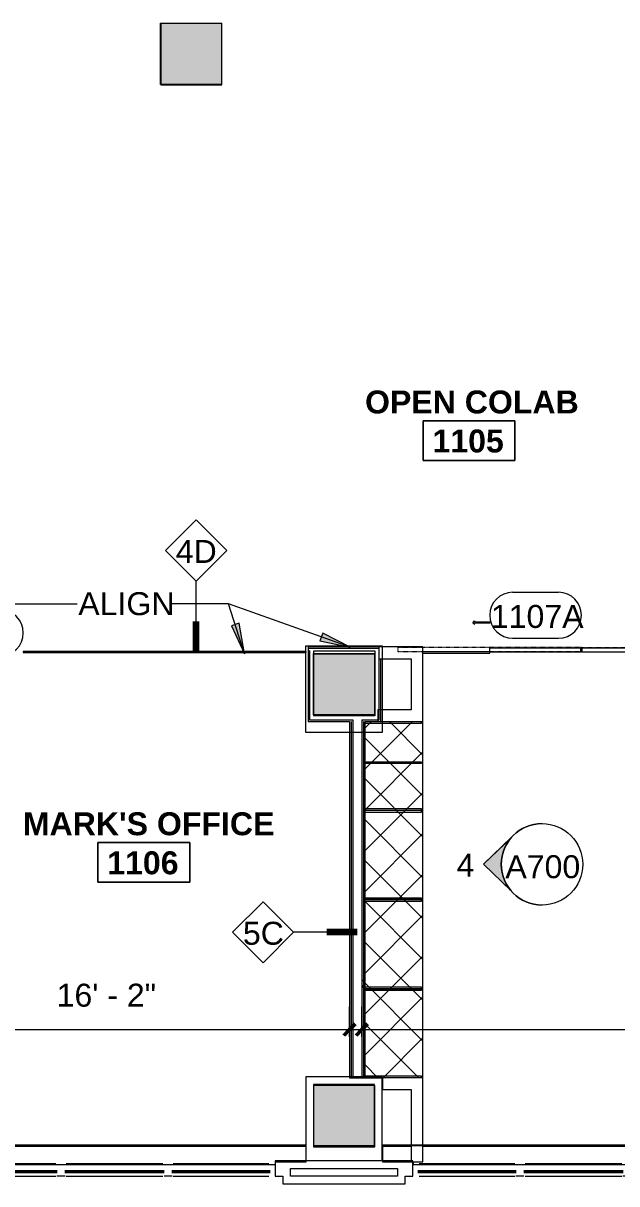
# Model space of a CAD drawing. Header units: inches. Extents: x 920 to 3142, y -796 to 870.
# Drawn here: x 2251.7 to 2484.5, y -761.8 to -306.5 of the extents above; entities that cross this region are included whole.
import ezdxf
from ezdxf.xclip import XClip

# ---------------------------------------------------------------- set-up
doc = ezdxf.new("R2010")
doc.units = ezdxf.units.IN
doc.header["$MEASUREMENT"] = 0
doc.header["$XCLIPFRAME"] = 2
doc.linetypes.add('L1$0$2DASHES', pattern=[163.199999, 71.999999, -24, 9.6, -24, 9.6, -24])
doc.linetypes.add('X2$0$Dash 1_16_', pattern=[0.125, 0.0625, -0.0625])
doc.layers.add('L1$0$A-Anno-Revs-FinF', color=181, linetype='Continuous')
doc.layers.add('L1$0$GLZ_GLAZING', color=7, linetype='Continuous')
for name, color, linetype, lineweight in [('L1$0$ArchiCAD Windows_Pen_No__4', 4, 'Continuous', 9), ('L1$0$BB Columns_Pen_No__3', 7, 'Continuous', 20), ('L1$0$BB Columns_Pen_No__7', 7, 'Continuous', 20), ('L1$0$BB Columns_Pen_No__95', 8, 'Continuous', 20), ('L1$0$BB Shell_Pen_No__100', 7, 'Continuous', 20), ('X2$0$18_0109_REV_dwg _7_', 8, 'Continuous', 9), ('X2$0$A-ANNO-DIMS', 211, 'Continuous', 9), ('X2$0$A-ANNO-DIMS-96', 211, 'Continuous', 9), ('X2$0$A-AREA-IDEN', 2, 'Continuous', 9), ('X2$0$A-DETL-GENF', 92, 'Continuous', 9), ('X2$0$A-DOOR', 31, 'Continuous', 13), ('X2$0$A-DOOR-IDEN', 31, 'Continuous', 9), ('X2$0$A-WALL', 113, 'Continuous', 9), ('X2$0$A-WALL-IDEN', 211, 'Continuous', 9), ('X2$0$A-WALL-PATT', 111, 'Continuous', 13), ('X2$0$G-ANNO-SYMB', 111, 'Continuous', 9), ('X2$0$G-ANNO-TEXT', 231, 'Continuous', 9), ('X2$0$I-WALL', 2, 'Continuous', 9), ('X2$0$Q-CASE', 31, 'Continuous', 9), ('X2$0$S-COLS', 52, 'Continuous', 9)]:
    doc.layers.add(name, color=color, linetype=linetype, lineweight=lineweight)
doc.styles.add('X2$0$Arial', font='arial.ttf', dxfattribs={"height": 9})
doc.styles.add('X2$0$Swis721 Lt BT', font='swissl.ttf', dxfattribs={"height": 9})
doc.styles.add('X2$0$Swis721 Lt BT_B', font='', dxfattribs={"height": 9})
doc.styles.get('X2$0$Swis721 Lt BT_B').set_extended_font_data('Swis721 Lt BT', bold=True)
doc.dimstyles.new('X2$0$OTJ_-_3_32__Linear__1_2__Tolerance', dxfattribs={"dimscale": 12, "dimtxt": 9.497835, "dimasz": 0.375, "dimexe": 0.75, "dimexo": 0.5, "dimgap": 0.5, "dimtad": 1, "dimdec": 1, "dimrnd": 0.5, "dimzin": 3, "dimdsep": 46, "dimlunit": 4, "dimtxsty": 'X2$0$Swis721 Lt BT', "dimblk1": 'X2$0$_Oblique', "dimblk2": 'X2$0$_Oblique', "dimsah": 1, "dimcen": 0.09, "dimdle": 0.75, "dimazin": 0, "dimtfac": 1, "dimtdec": 4, "dimtix": 1, "dimtmove": 0, "dimatfit": 3, "dimfxl": 1, "dimtvp": 1, "dimfrac": 2, "dimtolj": 1, "dimtzin": 0, "dimarcsym": 2})
pattern_1 = [(0, (0, 0), (30.72, 7.68), [1.267, -21.773, 1.267, -21.773, -122.88]), (0, (0, 0), (30.72, 7.68), [-46.08, 1.267, -44.813, 1.267, -21.773, -53.76]), (0, (0, 0), (30.72, 7.68), [-115.2, 1.267, -14.093, 1.267, -37.133]), (120, (11.52, 3.84), (-22.011075, 22.7643), [1.267, -21.773, 1.267, -21.773, -122.88]), (120, (11.52, 3.84), (-22.011075, 22.7643), [-46.08, 1.267, -44.813, 1.267, -21.773, -53.76]), (120, (11.52, 3.84), (-22.011075, 22.7643), [-115.2, 1.267, -14.093, 1.267, -37.133]), (240, (15.36, 19.2), (-8.708925, -30.4443), [1.267, -21.773, 1.267, -21.773, -122.88]), (240, (15.36, 19.2), (-8.708925, -30.4443), [-46.08, 1.267, -44.813, 1.267, -21.773, -53.76]), (240, (15.36, 19.2), (-8.708925, -30.4443), [-115.2, 1.267, -14.093, 1.267, -37.133])]

# ---------------------------------------------------------------- blocks, each defined once
blk = doc.blocks.new('L1$0$window-fixed')
at = {"layer": 'L1$0$ArchiCAD Windows_Pen_No__4', "linetype": 'L1$0$2DASHES'}
for p, q in [((-6723.6, 3788.31), (-6761.1, 3788.31)), ((-6681.6, 3788.31), (-6719.6, 3788.31)), ((-6640.1, 3788.31), (-6677.6, 3788.31)), ((-6723.6, 3783.31), (-6761.1, 3783.31)), ((-6681.6, 3783.31), (-6719.6, 3783.31)), ((-6640.09, 3783.31), (-6677.6, 3783.31))]:
    blk.add_line(p, q, dxfattribs=at)
at = {"layer": 'L1$0$ArchiCAD Windows_Pen_No__4', "linetype": 'Continuous'}
for p, q in [((-6723.17, 3788.31), (-6721.6, 3788.31)), ((-6721.6, 3788.31), (-6720.02, 3788.31)), ((-6681.17, 3788.31), (-6679.6, 3788.31)), ((-6679.6, 3788.31), (-6678.02, 3788.31))]:
    blk.add_line(p, q, dxfattribs=at)
at = {"layer": 'L1$0$GLZ_GLAZING', "color": 30, "linetype": 'Continuous'}
for p, q in [((-6723.1, 3786.81), (-6761.6, 3786.81)), ((-6761.6, 3786.32), (-6723.1, 3786.31)), ((-6681.1, 3786.81), (-6720.1, 3786.81)), ((-6720.1, 3786.32), (-6681.1, 3786.31)), ((-6639.59, 3786.81), (-6678.1, 3786.81)), ((-6678.1, 3786.32), (-6639.6, 3786.31))]:
    blk.add_line(p, q, dxfattribs=at)
at = {"layer": 'L1$0$GLZ_GLAZING', "color": 30, "linetype": 'Continuous', "const_width": 0.00174}
for points in [[(-6763.6, 3783.31), (-6761.1, 3783.31), (-6761.1, 3786.06), (-6761.6, 3786.06), (-6761.6, 3787.06), (-6761.1, 3787.06), (-6761.1, 3788.31), (-6763.6, 3788.31), (-6763.6, 3787.06), (-6763.6, 3787.06), (-6763.6, 3786.06), (-6763.6, 3786.06)], [(-6719.6, 3783.31), (-6723.6, 3783.31), (-6723.6, 3786.06), (-6723.1, 3786.06), (-6723.1, 3787.06), (-6723.6, 3787.06), (-6723.6, 3788.31), (-6719.6, 3788.31), (-6719.6, 3787.06), (-6720.1, 3787.06), (-6720.1, 3786.06), (-6719.6, 3786.06)], [(-6677.6, 3783.31), (-6681.6, 3783.31), (-6681.6, 3786.06), (-6681.1, 3786.06), (-6681.1, 3787.06), (-6681.6, 3787.06), (-6681.6, 3788.31), (-6677.6, 3788.31), (-6677.6, 3787.06), (-6678.1, 3787.06), (-6678.1, 3786.06), (-6677.6, 3786.06)], [(-6723.1, 3786.06), (-6723.1, 3787.06), (-6761.6, 3787.06), (-6761.6, 3786.07), (-6723.1, 3786.06)], [(-6681.1, 3786.06), (-6681.1, 3787.06), (-6720.1, 3787.06), (-6720.1, 3786.07), (-6681.59, 3786.06)], [(-6639.59, 3786.06), (-6639.59, 3787.06), (-6678.1, 3787.06), (-6678.1, 3786.07), (-6639.59, 3786.06)]]:
    blk.add_lwpolyline(points, close=True, dxfattribs=at)
blk.add_lwpolyline([(-6637.6, 3783.31), (-6637.6, 3788.31), (-6640.1, 3788.31), (-6640.09, 3787.06), (-6639.59, 3787.06), (-6639.59, 3786.06), (-6640.09, 3786.06), (-6640.09, 3783.31), (-6637.6, 3783.31)], dxfattribs=at)
blk = doc.blocks.new('L1')
at = {"layer": 'L1$0$BB Columns_Pen_No__95', "linetype": 'Continuous', "lineweight": 0, "true_color": 0x3f3f3f}
for points in [[(-7042.69, 2616.07), (-7042.69, 2592.07), (-7018.69, 2592.07), (-7018.69, 2616.07)], [(-6982.69, 2368.82), (-6982.69, 2344.82), (-6958.69, 2344.82), (-6958.69, 2368.82)], [(-6982.69, 2175.82), (-6958.69, 2175.82), (-6958.69, 2199.82), (-6982.69, 2199.82)]]:
    blk.add_hatch(color=250, dxfattribs=at).paths.add_polyline_path(points)
at = {"layer": 'L1$0$A-Anno-Revs-FinF'}
for p, q in [((-6985.69, 2175.82), (-7135.69, 2175.82)), ((-6805.69, 2175.82), (-6955.69, 2175.82))]:
    blk.add_line(p, q, dxfattribs=at)
at = {"layer": 'L1$0$BB Columns_Pen_No__3', "linetype": 'Continuous'}
for p, q in [((-6985.69, 2337.82), (-6985.69, 2371.82)), ((-6985.69, 2371.82), (-6955.69, 2371.82)), ((-6955.69, 2371.82), (-6955.69, 2337.82)), ((-6955.69, 2337.82), (-6985.69, 2337.82)), ((-6985.69, 2202.82), (-6985.69, 2169.82)), ((-6955.69, 2202.82), (-6985.69, 2202.82)), ((-6955.69, 2169.82), (-6955.69, 2202.82))]:
    blk.add_line(p, q, dxfattribs=at)
at = {"layer": 'L1$0$BB Columns_Pen_No__7', "linetype": 'Continuous', "flags": 128}
for points in [[(-7042.69, 2616.07), (-7018.69, 2616.07), (-7018.69, 2592.07), (-7042.69, 2592.07)], [(-6982.69, 2368.82), (-6958.69, 2368.82), (-6958.69, 2344.82), (-6982.69, 2344.82)], [(-6982.69, 2175.82), (-6958.69, 2175.82), (-6958.69, 2199.82), (-6982.69, 2199.82)]]:
    blk.add_lwpolyline(points, close=True, dxfattribs=at)
at = {"layer": 'L1$0$BB Shell_Pen_No__100', "linetype": 'Continuous', "flags": 128}
for points in [[(-6943.69, 2163.82), (-6943.69, 2169.82), (-6997.69, 2169.82), (-6997.69, 2163.82)], [(-6997.69, 2163.82), (-6994.69, 2163.82)], [(-6994.69, 2163.82), (-6994.69, 2160.82)], [(-6991.69, 2166.82), (-6949.69, 2166.82)], [(-6991.69, 2163.82), (-6991.69, 2166.82)], [(-6949.69, 2163.82), (-6991.69, 2163.82)], [(-6949.69, 2166.82), (-6949.69, 2163.82)], [(-6946.69, 2160.82), (-6946.69, 2163.82)], [(-6946.69, 2163.82), (-6943.69, 2163.82)], [(-6994.69, 2160.82), (-6946.69, 2160.82)]]:
    blk.add_lwpolyline(points, dxfattribs=at)
at = {"layer": 'L1$0$A-Anno-Revs-FinF', "rotation": 180}
for p in [(-13761.29, 5952.13), (-13581.29, 5952.13)]:
    blk.add_blockref('L1$0$window-fixed', p, dxfattribs=at)
blk = doc.blocks.new('X2$0$Barn Door - Glass Door - Int-GL1-GLSS-36_ x 96_ D8-5625624-FIRST FLOOR CONSTRUCTION')
at = {"layer": 'X2$0$A-DETL-GENF'}
for p, q in [((17.91, -11.5), (23.91, -11.5)), ((17.91, -11.5), (17.91, -12)), ((17.91, -12), (23.91, -12)), ((23.91, -11.04), (23.91, -11.5)), ((24.62, -11.75), (23.91, -11.04)), ((24.62, -11.75), (23.91, -12.46)), ((23.91, -12.46), (23.91, -12))]:
    blk.add_line(p, q, dxfattribs=at)
at = {"layer": 'X2$0$A-DOOR', "linetype": 'X2$0$Dash 1_16_', "lineweight": 9}
for p, q in [((-18, -0.25), (54, -0.25)), ((-18, -2), (-18, -0.25)), ((-18, -2), (54, -2)), ((54, -2), (54, -0.25))]:
    blk.add_line(p, q, dxfattribs=at)
at = {"layer": 'X2$0$A-DOOR', "lineweight": 9}
for p, q in [((-17.81, -0.12), (18, -0.12)), ((-17.81, -0.12), (-17.81, -1.87)), ((18, -1.87), (-17.81, -1.87)), ((18, -0.12), (18, -1.87))]:
    blk.add_line(p, q, dxfattribs=at)
blk = doc.blocks.new('X2$0$Barn Door - Glass Door - Int-GL1-GLSS-36_ x 96_-5459487-FIRST FLOOR CONSTRUCTION')
at = {"layer": 'X2$0$A-DETL-GENF'}
for p, q in [((17.91, 12), (23.91, 12)), ((17.91, 11.5), (17.91, 12)), ((17.91, 11.5), (23.91, 11.5)), ((23.91, 12.46), (23.91, 12)), ((24.62, 11.75), (23.91, 12.46)), ((24.62, 11.75), (23.91, 11.04)), ((23.91, 11.04), (23.91, 11.5))]:
    blk.add_line(p, q, dxfattribs=at)
at = {"layer": 'X2$0$A-DOOR', "linetype": 'X2$0$Dash 1_16_', "lineweight": 9}
for p, q in [((-18, 2), (54, 2)), ((-18, 2), (-18, 0.25)), ((-18, 0.25), (54, 0.25)), ((54, 2), (54, 0.25))]:
    blk.add_line(p, q, dxfattribs=at)
at = {"layer": 'X2$0$A-DOOR', "lineweight": 9}
for p, q in [((-17.81, 1.87), (18, 1.87)), ((-17.81, 1.87), (-17.81, 0.12)), ((18, 0.12), (-17.81, 0.12)), ((18, 1.87), (18, 0.12))]:
    blk.add_line(p, q, dxfattribs=at)
blk = doc.blocks.new('X2$0$C-Counter Top1 - 24_ Depth-5231474-FIRST FLOOR CONSTRUCTION')
at = {"layer": 'X2$0$Q-CASE'}
h = blk.add_hatch(dxfattribs=at)
h.set_pattern_fill('FP2_7', color=256, style=0, pattern_type=2)
h.set_pattern_definition([(315, (672.932, -597.086), (8.01223, 8.01223), []), (45, (672.932, -597.086), (-8.01223, 8.01223), [])])
h.paths.add_polyline_path([(-47.26, 0), (-47.25, -24), (92.49, -24), (92.49, -1.31), (-47.25, -1.31), (-47.25, 0)], flags=0)
for p, q in [((-47.26, 0), (-47.26, -8.16)), ((-47.26, -24), (92.49, -24))]:
    blk.add_line(p, q, dxfattribs=at)
blk = doc.blocks.new('X2$0$Walls 19 - Walls 1-5284773-FIRST FLOOR CONSTRUCTION')
at = {"layer": 'X2$0$A-WALL'}
for p, q in [((126.07, 386.06), (126.07, 251.9)), ((132.07, 386.06), (126.07, 386.06)), ((132.07, 374.06), (132.07, 386.06)), ((133.07, 374.06), (132.07, 374.06)), ((133.07, 248.06), (133.07, 374.06)), ((126.07, 247.27), (126.07, 236.06)), ((132.07, 248.06), (133.07, 248.06)), ((132.07, 236.06), (132.07, 247.27)), ((126.07, 236.06), (132.07, 236.06))]:
    blk.add_line(p, q, dxfattribs=at)
blk = doc.blocks.new('X2$0$Walls 20 - Walls 1-5284883-FIRST FLOOR CONSTRUCTION')
at = {"layer": 'X2$0$A-WALL'}
for p, q in [((126.07, 386.06), (126.07, 236.06)), ((132.07, 386.06), (126.07, 386.06)), ((132.07, 374.06), (132.07, 386.06)), ((133.07, 374.06), (132.07, 374.06)), ((133.07, 248.06), (133.07, 374.06)), ((132.07, 236.06), (132.07, 248.06)), ((132.07, 248.06), (133.07, 248.06)), ((126.07, 236.06), (132.07, 236.06))]:
    blk.add_line(p, q, dxfattribs=at)
blk = doc.blocks.new('X2$0$Concrete-Rectangular-Column - 24 X 24-V16-FIRST FLOOR CONSTRUCTION')
at = {"layer": 'X2$0$S-COLS'}
blk.add_hatch(color=7, dxfattribs=at).paths.add_polyline_path([(-12, -12), (12, -12), (12, 12), (-12, 12), (-12, 11.75)], flags=0)
at = {"layer": 'X2$0$S-COLS', "color": 8, "lineweight": 20}
for p, q in [((12, 12), (-12, 12)), ((-12, 12), (-12, -12)), ((12, -12), (12, 12)), ((-12, -12), (12, -12))]:
    blk.add_line(p, q, dxfattribs=at)
blk = doc.blocks.new('X2$0$CW Cupbd - UB 34_5_h x 24_d - 2 Doors - 2 Shelves-5508974-FIRST FLOOR CONSTRUCTION')
at = {"layer": 'X2$0$Q-CASE'}
for p, q in [((2, -10.52), (2, -2.36)), ((2.75, -3.67), (2.75, -25.61)), ((36.18, -25.61), (36.18, -3.67)), ((36.93, -25.61), (36.93, -3.67)), ((2.75, -25.61), (2, -25.61)), ((36.93, -25.61), (36.18, -25.61))]:
    blk.add_line(p, q, dxfattribs=at)
blk = doc.blocks.new('X2$0$CW Cupbd - UB 34_5_h x 24_d - 2 Doors - 2 Shelves-5508986-FIRST FLOOR CONSTRUCTION')
at = {"layer": 'X2$0$Q-CASE'}
for p, q in [((2, 25.61), (2.75, 25.61)), ((2, 3.67), (2, 25.61)), ((2.75, 25.61), (2.75, 3.67)), ((36.18, 25.61), (36.93, 25.61)), ((36.18, 3.67), (36.18, 25.61)), ((36.93, 3.67), (36.93, 25.61))]:
    blk.add_line(p, q, dxfattribs=at)
blk = doc.blocks.new('X2$0$CW Cupbd - UB 34_5_h x 24_d - 2 Doors - 2 Shelves-V18-FIRST FLOOR CONSTRUCTION')
at = {"layer": 'X2$0$Q-CASE'}
for p, q in [((2, -25.61), (2, -3.67)), ((2.75, -3.67), (2.75, -25.61)), ((36.18, -25.61), (36.18, -3.67)), ((36.93, -25.61), (36.93, -3.67)), ((2.75, -25.61), (2, -25.61)), ((36.93, -25.61), (36.18, -25.61))]:
    blk.add_line(p, q, dxfattribs=at)
blk = doc.blocks.new('X2$0$CW Drawers - UB 34_5_h x 24_d - 1 Drawer-5528821-FIRST FLOOR CONSTRUCTION')
at = {"layer": 'X2$0$Q-CASE'}
for p, q in [((2.78, -25.61), (2.78, -3.67)), ((3.53, -3.67), (3.53, -25.61)), ((18.57, -25.61), (18.57, -3.67)), ((3.53, -25.61), (2.78, -25.61)), ((19.32, -25.61), (18.57, -25.61))]:
    blk.add_line(p, q, dxfattribs=at)
blk = doc.blocks.new('X2$0$CW Cupbd - UB 34_5_h x 24_d - 1 Door - 2 Shelves-5529051-FIRST FLOOR CONSTRUCTION')
at = {"layer": 'X2$0$Q-CASE'}
for p, q in [((2, -25.61), (2, -3.67)), ((2.75, -3.67), (2.75, -25.61)), ((2.75, -25.61), (2, -25.61))]:
    blk.add_line(p, q, dxfattribs=at)
blk = doc.blocks.new('X2$0$Elevation - Filled Arrow 2-347888-FIRST FLOOR CONSTRUCTION')
at = {"layer": 'X2$0$G-ANNO-SYMB'}
blk.add_circle((0, 0), 0.1664, dxfattribs=at)
blk = doc.blocks.new('X2$0$Elevation - Filled Arrow-151867-FIRST FLOOR CONSTRUCTION')
at = {"layer": 'X2$0$G-ANNO-SYMB'}
h = blk.add_hatch(color=256, dxfattribs=at)
edge = h.paths.add_edge_path(flags=0)
edge.add_line((0, 0.2393), (0.1103, 0.1247))
edge.add_arc((-0.0002, -0.0002), 0.1667, 48.498, 130.5571)
edge.add_line((-0.1085, 0.1265), (0, 0.2393))
for p, q in [((0, 0.2393), (-0.1085, 0.1265)), ((-0.1084, 0.1266), (0, 0.2393)), ((0, 0.2393), (-0.1084, 0.1266)), ((0, 0.2393), (0.11, 0.1249)), ((0.1103, 0.1247), (0, 0.2393))]:
    blk.add_line(p, q, dxfattribs=at)
blk.add_arc((-0.0002, -0.0002), 0.1667, 48.498, 130.5571, dxfattribs=at)
blk.add_ellipse((-0.0002, -0.0001), major_axis=(-0.1667, 0), ratio=0.999376, start_param=3.141593, end_param=6.283185, dxfattribs=at)
blk = doc.blocks.new('X2$0$Room Tag - Room Name and Number-3379422-FIRST FLOOR CONSTRUCTION')
at = {"layer": 'X2$0$A-AREA-IDEN'}
for p, q in [((-0.1881, -0.1636), (-0.1881, -0.0018)), ((-0.1881, -0.0018), (0.1869, -0.0018)), ((0.1869, -0.0018), (-0.1881, -0.0018)), ((-0.1881, -0.0018), (-0.1881, -0.1636)), ((0.1869, -0.0018), (0.1869, -0.1636)), ((0.1869, -0.1636), (0.1869, -0.0018)), ((0.1869, -0.1636), (-0.1881, -0.1636)), ((-0.1881, -0.1636), (0.1869, -0.1636))]:
    blk.add_line(p, q, dxfattribs=at)
blk = doc.blocks.new('X2$0$Wall Tag - 1_4_-62626-FIRST FLOOR CONSTRUCTION')
at = {"layer": 'X2$0$A-WALL-IDEN'}
for p, q in [((-0.125, 0), (0, 0.125)), ((0, 0.125), (0.125, 0)), ((-0.125, 0), (0, -0.125)), ((0, -0.125), (0.125, 0))]:
    blk.add_line(p, q, dxfattribs=at)
blk = doc.blocks.new('X2$0$Door Tag - Door Tag-41184-FIRST FLOOR CONSTRUCTION')
at = {"layer": 'X2$0$A-DOOR-IDEN'}
for p, q in [((-0.09375, 0.09375), (0.09375, 0.09375)), ((-0.09375, -0.09375), (0.09375, -0.09375))]:
    blk.add_line(p, q, dxfattribs=at)
for centre, start, end in [((-0.09375, 0), 90, 270), ((0.09375, 0), 270, 90)]:
    blk.add_arc(centre, 0.09375, start, end, dxfattribs=at)
blk = doc.blocks.new('X2$0$DIMBLOCK1-FIRST FLOOR CONSTRUCTION')
at = {"layer": 'X2$0$A-ANNO-DIMS-96', "transparency": 16777216}
for p, q in [((-795.93, -704.13), (-795.93, -692.31)), ((-601.9, -704.13), (-601.9, -692.31)), ((-804.93, -701.31), (-592.9, -701.31)), ((-795.93, -701.31), (-795.93, -704.13)), ((-601.9, -701.31), (-601.9, -704.13))]:
    blk.add_line(p, q, dxfattribs=at)
at = {"layer": 'X2$0$A-ANNO-DIMS-96', "lineweight": 50, "transparency": 16777216}
for p, q in [((-795.93, -701.31), (-793.68, -699.06)), ((-601.9, -701.31), (-599.65, -699.06)), ((-795.93, -701.31), (-798.18, -703.56)), ((-601.9, -701.31), (-604.15, -703.56))]:
    blk.add_line(p, q, dxfattribs=at)
at = {"layer": 'X2$0$A-ANNO-DIMS-96', "color": 0, "transparency": 16777216, "insert": (-716.78, -683.3), "char_height": 9, "width": 42.8759, "attachment_point": 1, "line_spacing_factor": 1.005062, "style": 'X2$0$Swis721 Lt BT'}
blk.add_mtext('16\' - 2"', dxfattribs=at)
blk = doc.blocks.new('X2$0$_Oblique')
at = {"color": 0, "linetype": 'ByBlock', "lineweight": -2}
blk.add_line((-0.5, -0.5), (0.5, 0.5), dxfattribs=at)
blk = doc.blocks.new('X2$0$DIMBLOCK2-FIRST FLOOR CONSTRUCTION')
at = {"layer": 'X2$0$A-ANNO-DIMS-96', "transparency": 16777216}
for p, q in [((-597.09, -704.13), (-597.09, -692.31)), ((-231.93, -704.13), (-231.93, -692.31)), ((-606.09, -701.31), (-222.93, -701.31)), ((-597.09, -701.31), (-597.09, -704.13)), ((-231.93, -701.31), (-231.93, -704.13))]:
    blk.add_line(p, q, dxfattribs=at)
at = {"layer": 'X2$0$A-ANNO-DIMS-96', "lineweight": 50, "transparency": 16777216}
for p, q in [((-597.09, -701.31), (-594.84, -699.06)), ((-231.93, -701.31), (-229.68, -699.06)), ((-597.09, -701.31), (-599.34, -703.56)), ((-231.93, -701.31), (-234.18, -703.56))]:
    blk.add_line(p, q, dxfattribs=at)
at = {"layer": 'X2$0$A-ANNO-DIMS-96', "color": 0, "transparency": 16777216, "insert": (-432.37, -683.3), "char_height": 9, "width": 42.8759, "attachment_point": 1, "line_spacing_factor": 1.005062, "style": 'X2$0$Swis721 Lt BT'}
blk.add_mtext('30\' - 5"', dxfattribs=at)
blk = doc.blocks.new('X2')
at = {"layer": 'X2$0$A-WALL-PATT', "lineweight": 9}
h = blk.add_hatch(dxfattribs=at)
h.set_pattern_fill('FP2_2', color=256, style=0, pattern_type=2)
h.set_pattern_definition(pattern_1)
h.paths.add_polyline_path([(-618.18, -579.82), (-617.55, -579.82), (-617.55, -552.72), (-618.18, -552.72), (-618.18, -578.19)], flags=0)
h = blk.add_hatch(dxfattribs=at)
h.set_pattern_fill('FP2_2', color=256, style=0, pattern_type=2)
h.set_pattern_definition(pattern_1)
h.paths.add_polyline_path([(-590.2, -575.82), (-589.68, -575.82), (-589.68, -555.84), (-590.3, -555.84), (-590.3, -575.82)], flags=0)
h = blk.add_hatch(dxfattribs=at)
h.set_pattern_fill('FP2_2', color=256, style=0, pattern_type=2)
h.set_pattern_definition(pattern_1)
h.paths.add_polyline_path([(-601.9, -580.44), (-600.65, -580.44), (-600.65, -579.82), (-618.18, -579.82), (-618.18, -580.44), (-604.38, -580.44)], flags=0)
h.paths.add_polyline_path([(-595.77, -580.44), (-590.8, -580.44), (-590.8, -579.82), (-597.02, -579.82), (-597.02, -580.44), (-596.4, -580.44)], flags=0)
h = blk.add_hatch(dxfattribs=at)
h.set_pattern_fill('FP2_2', color=256, style=0, pattern_type=2)
h.set_pattern_definition(pattern_1)
h.paths.add_polyline_path([(-601.27, -720.18), (-601.27, -580.44), (-601.9, -580.44), (-601.9, -720.18)], flags=0)
h = blk.add_hatch(dxfattribs=at)
h.set_pattern_fill('FP2_2', color=256, style=0, pattern_type=2)
h.set_pattern_definition(pattern_1)
h.paths.add_polyline_path([(-601.27, -720.18), (-600.65, -720.18), (-600.65, -580.44), (-601.27, -580.44), (-601.27, -691.51)], flags=0)
h = blk.add_hatch(dxfattribs=at)
h.set_pattern_fill('FP2_2', color=256, style=0, pattern_type=2)
h.set_pattern_definition(pattern_1)
h.paths.add_polyline_path([(-597.02, -720.18), (-596.4, -720.18), (-596.4, -580.44), (-597.02, -580.44), (-597.02, -691.51)], flags=0)
h = blk.add_hatch(dxfattribs=at)
h.set_pattern_fill('FP2_2', color=256, style=0, pattern_type=2)
h.set_pattern_definition(pattern_1)
h.paths.add_polyline_path([(-595.77, -720.18), (-595.77, -580.44), (-596.4, -580.44), (-596.4, -720.18)], flags=0)
at = {"layer": 'X2$0$G-ANNO-TEXT'}
for points in [[(-643.13, -553.86), (-645.22, -541.94), (-648.24, -542.89)], [(-601.67, -551.34), (-612.43, -545.8), (-613.5, -548.77)]]:
    blk.add_hatch(color=7, dxfattribs=at).paths.add_polyline_path(points, flags=0)
at = {"layer": 'X2$0$A-WALL', "lineweight": 13}
for p, q in [((-590.3, -551.84), (-618.18, -551.84)), ((-617.55, -552.72), (-618.18, -552.72)), ((-617.55, -552.72), (-617.55, -579.82)), ((-590.3, -579.82), (-590.3, -551.22)), ((-573.09, -551.22), (-589.68, -551.22)), ((-573.09, -580.44), (-573.09, -551.22)), ((-590.3, -555.84), (-577.71, -555.84)), ((-577.71, -555.84), (-577.71, -575.82)), ((-577.71, -575.82), (-590.8, -575.82)), ((-590.8, -575.82), (-590.8, -580.44)), ((-617.55, -579.82), (-600.65, -579.82)), ((-601.27, -580.44), (-601.27, -720.18)), ((-600.65, -579.82), (-600.65, -720.18)), ((-597.02, -579.82), (-597.02, -720.18)), ((-597.02, -579.82), (-590.3, -579.82)), ((-596.4, -580.44), (-596.4, -720.18)), ((-589.68, -580.44), (-573.09, -580.44)), ((-573.09, -720.19), (-588.93, -720.19)), ((-588.93, -720.19), (-588.93, -724.82)), ((-573.09, -753.19), (-573.09, -720.19)), ((-588.93, -724.82), (-577.71, -724.82)), ((-577.71, -724.82), (-577.71, -753.19)), ((-577.71, -753.19), (-573.09, -753.19))]:
    blk.add_line(p, q, dxfattribs=at)
at = {"layer": 'X2$0$A-WALL-IDEN'}
for p, q in [((-662.02, -553.18), (-662.02, -525.36)), ((-598.84, -663.15), (-623.81, -663.15))]:
    blk.add_line(p, q, dxfattribs=at)
at = {"layer": 'X2$0$A-WALL-IDEN', "lineweight": 90}
for p, q in [((-662.02, -553.18), (-662.02, -541.18)), ((-598.84, -663.15), (-610.84, -663.15))]:
    blk.add_line(p, q, dxfattribs=at)
at = {"layer": 'X2$0$G-ANNO-TEXT', "color": 7}
for p, q in [((-771.32, -534.23), (-708.66, -534.23)), ((-669.49, -534.23), (-671.91, -534.23)), ((-649.31, -534.23), (-669.49, -534.23)), ((-649.31, -534.23), (-669.49, -534.23)), ((-601.67, -551.34), (-649.31, -534.23)), ((-643.13, -553.86), (-649.31, -534.23)), ((-645.22, -541.94), (-648.24, -542.89)), ((-648.24, -542.89), (-643.13, -553.86)), ((-643.13, -553.86), (-645.22, -541.94)), ((-612.43, -545.8), (-613.5, -548.77)), ((-601.67, -551.34), (-612.43, -545.8)), ((-613.5, -548.77), (-601.67, -551.34))]:
    blk.add_line(p, q, dxfattribs=at)
at = {"layer": 'X2$0$I-WALL', "lineweight": 13}
for p, q in [((-618.93, -552.93), (-729.84, -552.93)), ((-729.84, -552.93), (-729.84, -553.43)), ((-729.84, -553.43), (-618.93, -553.43)), ((-618.93, -553.43), (-618.93, -552.93)), ((-589.68, -551.22), (-618.18, -551.22)), ((-618.18, -551.22), (-618.18, -580.44)), ((-615.93, -552.72), (-591.93, -552.72)), ((-615.93, -554.09), (-615.93, -552.72)), ((-591.93, -552.72), (-591.93, -578.19)), ((-546.93, -553.18), (-573.09, -553.18)), ((-573.09, -553.68), (-546.93, -553.68)), ((-546.93, -553.68), (-546.93, -553.3)), ((-589.68, -580.44), (-589.68, -555.84)), ((-615.93, -578.19), (-615.93, -578.09)), ((-618.18, -580.44), (-601.9, -580.44)), ((-591.93, -578.19), (-615.93, -578.19)), ((-601.9, -580.44), (-601.9, -720.18)), ((-595.77, -720.18), (-595.77, -580.44)), ((-595.77, -580.44), (-589.68, -580.44)), ((-601.9, -720.18), (-595.77, -720.18))]:
    blk.add_line(p, q, dxfattribs=at)
at = {"layer": 'X2$0$18_0109_REV_dwg _7_'}
ref = blk.add_blockref('L1', (6366.63, -2922.6), dxfattribs=at)
XClip(ref).set_block_clipping_path([(-7565.77838059, 2127.0822525233), (-6206.3289485376, 3792.4196422704)])
at = {"layer": 'X2$0$A-AREA-IDEN', "xscale": 95.99999999999994, "yscale": 95.99999999999994, "zscale": 95.99999999999994}
for p in [(-554.95, -462.32), (-682.52, -627.78)]:
    blk.add_blockref('X2$0$Room Tag - Room Name and Number-3379422-FIRST FLOOR CONSTRUCTION', p, dxfattribs=at)
at = {"layer": 'X2$0$A-DOOR', "rotation": 180}
blk.add_blockref('X2$0$Barn Door - Glass Door - Int-GL1-GLSS-36_ x 96_ D8-5625624-FIRST FLOOR CONSTRUCTION', (-528.93, -553.43), dxfattribs=at)
at = {"layer": 'X2$0$A-DOOR'}
blk.add_blockref('X2$0$Barn Door - Glass Door - Int-GL1-GLSS-36_ x 96_-5459487-FIRST FLOOR CONSTRUCTION', (-492.93, -553.43), dxfattribs=at)
at = {"layer": 'X2$0$A-DOOR-IDEN', "xscale": 95.99999999999994, "yscale": 95.99999999999994, "zscale": 95.99999999999994}
for p in [(-528.93, -538.77), (-747.84, -545.69)]:
    blk.add_blockref('X2$0$Door Tag - Door Tag-41184-FIRST FLOOR CONSTRUCTION', p, dxfattribs=at)
at = {"layer": 'X2$0$A-WALL', "rotation": 270.0000000000001}
for name, p in [('X2$0$Walls 20 - Walls 1-5284883-FIRST FLOOR CONSTRUCTION', (-1004.99, -621.12)), ('X2$0$Walls 19 - Walls 1-5284773-FIRST FLOOR CONSTRUCTION', (-824.99, -621.12))]:
    blk.add_blockref(name, p, dxfattribs=at)
at = {"layer": 'X2$0$A-WALL-IDEN', "xscale": 95.99999999999994, "yscale": 95.99999999999994, "zscale": 95.99999999999994}
for p in [(-662.02, -513.36), (-635.81, -663.15)]:
    blk.add_blockref('X2$0$Wall Tag - 1_4_-62626-FIRST FLOOR CONSTRUCTION', p, dxfattribs=at)
at = {"layer": 'X2$0$G-ANNO-SYMB', "xscale": 95.99999999999994, "yscale": 95.99999999999994, "zscale": 95.99999999999994, "rotation": 89.99999999999947}
blk.add_blockref('X2$0$Elevation - Filled Arrow-151867-FIRST FLOOR CONSTRUCTION', (-526.4, -636.46), dxfattribs=at)
at = {"layer": 'X2$0$G-ANNO-SYMB', "xscale": 95.99999999999994, "yscale": 95.99999999999994, "zscale": 95.99999999999994}
blk.add_blockref('X2$0$Elevation - Filled Arrow 2-347888-FIRST FLOOR CONSTRUCTION', (-526.4, -636.46), dxfattribs=at)
at = {"layer": 'X2$0$Q-CASE'}
for name, p, rotation in [('X2$0$C-Counter Top1 - 24_ Depth-5231474-FIRST FLOOR CONSTRUCTION', (-597.09, -672.93), 90.00000000000006), ('X2$0$CW Drawers - UB 34_5_h x 24_d - 1 Drawer-5528821-FIRST FLOOR CONSTRUCTION', (-599.45, -599.76), 89.99999999999977), ('X2$0$CW Cupbd - UB 34_5_h x 24_d - 1 Door - 2 Shelves-5529051-FIRST FLOOR CONSTRUCTION', (-599.45, -617.38), 89.99999999999962), ('X2$0$CW Cupbd - UB 34_5_h x 24_d - 2 Doors - 2 Shelves-V18-FIRST FLOOR CONSTRUCTION', (-599.45, -652.31), 89.9999999999993), ('X2$0$CW Cupbd - UB 34_5_h x 24_d - 2 Doors - 2 Shelves-5508986-FIRST FLOOR CONSTRUCTION', (-599.45, -648.32), 270), ('X2$0$CW Cupbd - UB 34_5_h x 24_d - 2 Doors - 2 Shelves-5508974-FIRST FLOOR CONSTRUCTION', (-599.45, -722.19), 89.99999999999966)]:
    blk.add_blockref(name, p, dxfattribs=dict(at, rotation=rotation))
at = {"layer": 'X2$0$S-COLS'}
for p in [(-663.93, -318.7), (-603.99, -566.09), (-603.99, -735.28)]:
    blk.add_blockref('X2$0$Concrete-Rectangular-Column - 24 X 24-V16-FIRST FLOOR CONSTRUCTION', p, dxfattribs=at)
at = {"layer": 'X2$0$A-AREA-IDEN', "char_height": 9, "attachment_point": 1, "style": 'X2$0$Swis721 Lt BT_B'}
for s, insert, width in [('OPEN COLAB', (-595.82, -450.61), 98.778), ('1105', (-569.36, -465.92), 33.936), ("MARK'S OFFICE", (-730.02, -616.06), 114.837), ('1106', (-696.93, -631.38), 33.936)]:
    blk.add_mtext(s, dxfattribs=dict(at, insert=insert, width=width))
at = {"layer": 'X2$0$A-DOOR-IDEN', "insert": (-546.47, -534.75), "char_height": 9, "width": 42.117, "attachment_point": 1, "style": 'X2$0$Swis721 Lt BT'}
blk.add_mtext('1107A', dxfattribs=at)
at = {"layer": 'X2$0$A-WALL-IDEN', "char_height": 9, "attachment_point": 1, "style": 'X2$0$Swis721 Lt BT'}
for s, insert, width in [('4D', (-670.06, -509.24), 19.089), ('5C', (-643.72, -659.02), 18.786)]:
    blk.add_mtext(s, dxfattribs=dict(at, insert=insert, width=width))
at = {"layer": 'X2$0$G-ANNO-SYMB', "char_height": 9, "attachment_point": 1}
for s, insert, width, style in [('4', (-559.9, -632.31), 8.181, 'X2$0$Swis721 Lt BT'), ('A700', (-540.77, -632.91), 35.754, 'X2$0$Arial')]:
    blk.add_mtext(s, dxfattribs=dict(at, insert=insert, width=width, style=style))
at = {"layer": 'X2$0$G-ANNO-TEXT', "color": 7, "insert": (-708.28, -529.73), "char_height": 9, "width": 43.632, "attachment_point": 1, "style": 'X2$0$Swis721 Lt BT'}
blk.add_mtext('ALIGN', dxfattribs=at)
at = {"layer": 'X2$0$A-ANNO-DIMS'}
for base, p1, p2, override, picture, middle in [((-601.9, -701.31), (-795.93, -698.13), (-601.9, -698.13), {"dimpost": '<>', "dimfxl": 194.031185}, 'X2$0$DIMBLOCK1-FIRST FLOOR CONSTRUCTION', (-698.91, -690.69)), ((-231.93, -701.31), (-597.09, -698.13), (-231.93, -698.13), {"dimpost": '<>', "dimfxl": 365.156315}, 'X2$0$DIMBLOCK2-FIRST FLOOR CONSTRUCTION', (-414.51, -690.69))]:
    dim = blk.add_linear_dim(base=base, p1=p1, p2=p2, dimstyle='X2$0$OTJ_-_3_32__Linear__1_2__Tolerance', override=override, dxfattribs=at)
    dim.commit()
    dim.dimension.update_dxf_attribs({"geometry": picture, "text_midpoint": middle})

msp = doc.modelspace()

# ---------------------------------------------------------------- block references
at = {"color": 250}
msp.add_blockref('X2', (2981.59, 0), dxfattribs=at)

doc.saveas('drawing.dxf')
